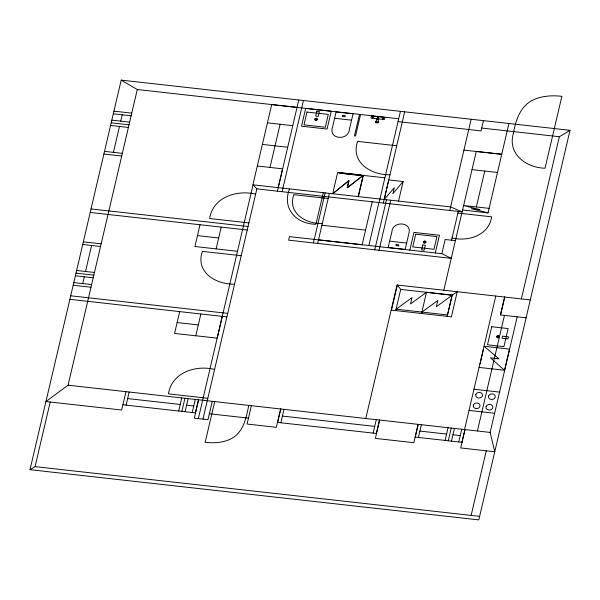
<?xml version="1.0" encoding="UTF-8"?>
<svg xmlns="http://www.w3.org/2000/svg" width="600" height="600" viewBox="0 0 600 600"><rect width="100%" height="100%" fill="white"/><g stroke="black" fill="none" stroke-linecap="round" stroke-linejoin="round"><path stroke-width="0.9" d="M30 469.68L121.192 80.115L570 130.32L478.808 519.885L30 469.68L35.07 466.627L479.64 516.36M35.07 466.627L50.19 402.022M82.71 283.597L84.3 276.78M85.537 271.485L91.62 245.498M113.422 152.37L119.49 126.442M120.735 121.148L122.22 114.788M125.985 391.673L121.672 410.018L45.945 401.55L68.07 385.192L137.28 89.512L121.192 80.115M126.105 405.127L129.172 392.033M179.663 311.678L174.57 333.435L195.772 335.805L200.88 313.987M200.017 224.745L194.925 246.495L237.48 251.31M216.112 248.917L221.212 227.115M178.695 411.007L181.762 397.912M181.875 411.368L184.942 398.265M185.062 411.72L188.13 398.625M192.225 412.522L195.292 399.428M195.405 412.882L198.472 399.78M198.577 399.795L194.28 418.14L207.975 419.678L212.272 401.325M297 107.407L271.71 104.573L252.907 184.815L450.623 206.933L462.105 211.837L256.86 188.873L253.058 184.83L198.337 418.597M222.278 316.388L217.185 338.145L195.788 335.752M202.965 419.115L256.86 188.873M214.71 401.595L205.17 442.327C214.373 443.332 224.138 442.763 232.35 438.112C243.743 431.34 246.337 417.315 248.745 405.405M269.985 167.422L280.11 124.252M278.19 187.642L282.593 168.833M277.418 191.175L298.77 99.975M282.09 191.7L303.435 100.5M289.53 188.91C281.752 208.575 296.145 223.958 315.907 224.288L323.303 192.69M251.37 405.697L247.08 424.05L276.345 427.32L280.642 408.975M313.41 242.933L325.125 192.892M317.655 243.405L329.37 193.365M277.642 422.415L280.785 408.99M351.57 120.18L353.055 113.835L336.082 111.938L332.468 127.365C328.38 139.695 348.653 140.94 349.403 129.262L351.57 120.18L334.597 118.282M280.83 422.768L283.972 409.35M359.505 114.375L354.472 135.885L355.538 136.005L360.57 114.495M372.382 118.208L372.885 116.055M372.42 118.208L372.923 116.062M358.17 196.56L363.127 175.387L337.657 172.538L332.7 193.71L348.825 180.667L347.153 187.8L363.127 175.387M358.388 196.583L363.337 175.417L384.885 177.825M377.64 116.587L376.928 119.625L375.27 122.317L376.86 123.015L378.413 122.67C378.96 120.885 376.995 118.718 378.78 116.715M383.032 119.4L383.535 117.248M362.145 244.763L372.21 201.772M368.858 245.513L378.923 202.522M379.095 202.553L400.44 111.352M383.34 203.025L404.685 111.825M374.767 249.795L386.482 199.755M379.013 250.267L390.728 200.228M398.543 201.105L403.125 181.545L388.77 179.933L384.195 199.5L394.312 187.718L392.918 193.688L403.125 181.545M389.655 241.147L388.17 247.493L405.143 249.39L408.757 233.955C412.838 221.632 392.565 220.388 391.822 232.065L389.655 241.147L406.627 243.045M365.782 418.5L397.035 284.993L530.303 299.903M400.702 289.418L395.73 310.657L391.485 310.185L397.373 285.03L400.702 289.418L452.1 295.17L457.26 291.735L451.373 316.882L447.127 316.41L452.1 295.17M409.815 250.095L413.955 232.403L439.425 235.252L435.285 252.945M373.147 433.103L376.29 419.678M376.327 433.455L379.47 420.03M379.665 420.053L375.375 438.405L413.842 442.702L418.132 424.357M421.522 313.485L426.48 292.305L452.197 295.185L447.248 316.358L395.745 310.59M449.798 210.458L471.143 119.265M451.222 258.345L441.855 253.68L445.17 239.498L455.362 240.638M451.545 240.21L458.287 211.41M443.805 290.228L476.265 151.433L501.735 154.282L463.92 150.113M483.457 120.637L481.058 130.89L398.04 121.605M415.215 437.085L418.192 424.365M418.403 437.438L421.38 424.717M476.347 206.947L484.755 171.038M462.577 210.022L488.048 212.873L508.935 123.488M445.095 440.423L448.072 427.702M448.275 440.783L451.252 428.062M451.463 441.135L454.44 428.415M458.752 441.952L461.73 429.232M464.528 429.548L495.765 296.04M480.06 363.923L483.345 349.882M461.94 442.312L464.918 429.592M464.985 429.6L460.688 447.945L494.76 451.755L490.14 432.412L517.192 316.815M504.623 297.03L500.43 314.94L526.11 317.812M500.565 314.955L504.757 297.045M477.397 430.995L504.457 315.39M504.533 370.282L509.482 349.11L484.013 346.26L498.982 358.8L490.493 357.847L504.533 370.282L479.062 367.433M521.385 298.905L559.35 136.733L570 130.32M471.143 515.408L486.263 450.81M332.955 193.56L349.065 180.578L347.37 187.8L363.375 175.275M421.83 312.173L437.768 300.487L436.275 306.84L452.197 295.185M396.053 309.285L412.013 297.6L410.528 303.952L426.48 292.305M137.28 89.512L398.707 118.762M481.717 128.047L559.35 136.733M377.13 118.74L370.98 118.05L371.483 115.898L384.893 117.398L384.39 119.55L378.278 118.868M376.98 119.407L378.12 119.535M267.442 122.835L292.755 125.663M113.925 111.15L131.752 113.145M113.302 113.797L131.137 115.785M396.743 145.77L357.6 141.39C350.31 162.66 371.377 175.17 389.947 174.773M111.817 120.15L129.645 122.145M111.195 122.797L129.03 124.792M110.58 125.445L128.407 127.44M262.395 144.42L287.7 147.248M472.013 169.605L497.49 172.462M338.752 172.882L361.928 175.47M257.31 166.005L282.63 168.84M104.505 151.373L122.34 153.368M103.89 154.02L121.718 156.015M489.105 208.373L463.612 205.522L480 209.67L471.338 208.702L488.055 212.865M328.163 198.51L293.76 194.67C287.362 213.368 306.135 223.965 322.298 223.583M457.897 213.067L491.685 216.847C488.925 235.312 468.24 241.882 452.07 237.975M255.623 194.145C236.903 189.608 212.858 197.093 209.647 218.528L248.888 222.915M321.87 225.24L365.565 230.13M91.035 208.935L248.048 226.5M90.21 212.46L247.222 230.025M318.45 239.843L362.145 244.733M441.855 253.68L289.462 236.632L288.638 240.157L451.268 258.353M197.468 235.62L218.67 237.99M241.208 255.72L202.365 251.377C195.142 272.49 216.255 284.595 234.555 284.168M83.325 241.86L101.16 243.855M82.71 244.5L100.538 246.495M76.627 270.487L94.455 272.483M76.005 273.135L93.832 275.13M396.075 309.18L447.577 314.947M75.39 275.782L93.218 277.778M73.793 282.6L91.62 284.587M73.17 285.24L91.005 287.235M70.703 295.808L227.715 313.373M69.877 299.332L226.89 316.897M177.12 322.56L198.322 324.93M473.97 389.235L499.567 392.092M214.605 369.397C195.81 364.845 171.697 372.368 168.472 393.87L207.84 398.272M469.013 410.415L494.61 413.28M68.07 385.192L490.14 432.412M419.888 431.077L446.58 434.07M452.947 434.783L460.245 435.592M127.635 398.58L180.225 404.46M186.593 405.173L193.755 405.975M282.397 416.062L374.722 426.39M209.362 413.768L248.46 418.14M415.155 437.077L462.007 442.32M122.903 404.768L195.51 412.89M277.5 422.4L376.522 433.478M513.352 133.53C507.338 154.102 526.418 167.843 545.04 168.225L561.877 96.315C551.385 95.175 540.248 95.828 530.888 101.123C519.562 107.895 515.52 121.32 513.352 133.53M305.678 108.382L301.515 126.188L327.075 129.045L331.245 111.24L305.678 108.382M307.005 112.042L304.013 124.852L325.312 127.238L328.312 114.427L307.005 112.042M314.79 118.988L314.97 120.127L316.2 120.63L317.76 119.317L316.778 118.163L314.79 118.988M316.845 111.15L315.69 116.093L318.24 116.377L319.395 111.435L316.845 111.15M315.405 119.153L316.207 120.09L317.1 119.34L316.237 118.642L315.405 119.153M342.6 115.373L342.345 116.445L345.045 116.745L345.3 115.672L342.6 115.373M340.163 172.642L340.02 173.243L360.99 175.583L361.132 174.99L340.163 172.642M373.358 117.015L372.668 117.15L373.358 117.015M382.695 118.058C382.267 118.845 384.015 118.215 382.695 118.058M396.173 244.583L395.925 245.655L398.625 245.955L398.873 244.882L396.173 244.583M415.717 234.202L412.74 246.907L433.965 249.285L436.942 236.58L415.717 234.202M423.338 241.642L423.518 242.782L424.748 243.285L426.315 241.972L424.8 240.757L423.338 241.642M422.783 244.958L421.627 249.9L424.17 250.185L425.325 245.243L422.783 244.958M423.952 241.808L424.755 242.745L425.655 241.995L425.085 241.335L423.952 241.808M473.317 405.143C472.357 409.065 478.83 409.875 479.978 406.455C480.93 402.54 474.45 401.715 473.317 405.143M475.785 394.575C474.825 398.498 481.305 399.308 482.445 395.888C483.405 391.965 476.925 391.147 475.785 394.575M491.715 326.737L487.485 344.798L503.903 346.635L508.132 328.575L491.715 326.737M496.612 336.33L496.793 337.47L497.498 337.913L498.893 337.702L499.582 336.66L498.075 335.445L496.612 336.33M497.228 336.495L497.73 337.403L498.923 336.683L498.06 335.985L497.228 336.495M486.075 406.575C485.123 410.49 491.595 411.3 492.743 407.88C493.695 403.965 487.222 403.147 486.075 406.575M488.55 396.007C487.597 399.923 494.07 400.732 495.217 397.312C496.162 393.397 489.697 392.58 488.55 396.007M502.56 336.157L502.058 338.272L508.005 338.94L508.5 336.817L502.56 336.157M378.705 122.062C376.5 123.75 372.278 120.285 378.705 122.062"/></g></svg>
